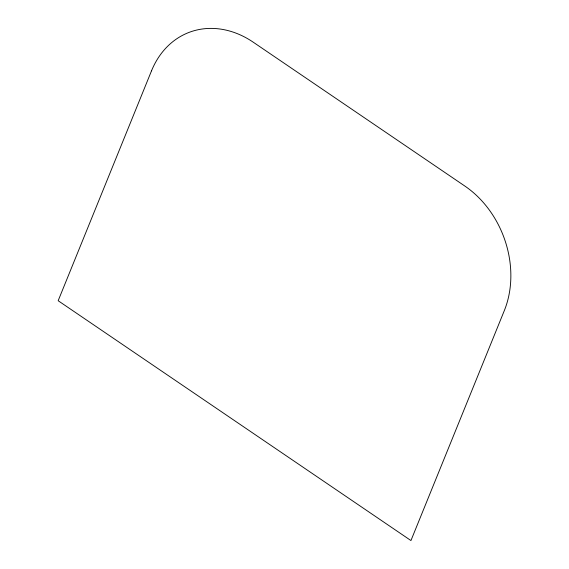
<?xml version="1.0" encoding="UTF-8"?>
<svg xmlns="http://www.w3.org/2000/svg" width="569" height="569" viewBox="0 0 569 569"><rect width="100%" height="100%" fill="white"/><g stroke="black" fill="none" stroke-linecap="round" stroke-linejoin="round"><path stroke-width="0.85" d="M151.518 70.833L58.166 300.724L410.946 540.55L504.298 310.66A92.498 74.589 69 0 0 464.859 186.063L253.191 42.163A92.498 74.589 69 0 0 151.518 70.833"/></g></svg>
